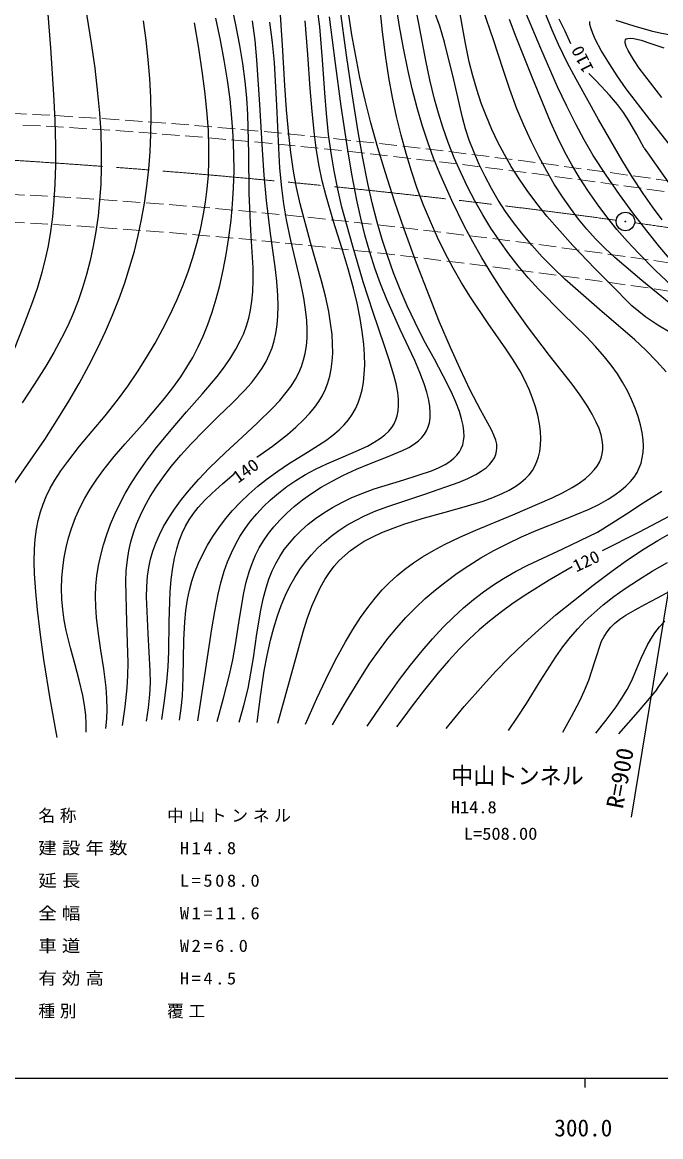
# Model space of a CAD drawing. Units: millimetres, scale not verified. Extents: x 40000 to 680000, y 20000 to 380000.
# Drawn here: x 307551 to 376164, y 198715 to 318450 of the extents above; entities that cross this region are included whole.
import ezdxf
from ezdxf.enums import TextEntityAlignment as Align

# ---------------------------------------------------------------- set-up
doc = ezdxf.new("R2010")
doc.units = ezdxf.units.MM
doc.header["$LTSCALE"] = 1000
doc.linetypes.add('CHAIN', pattern=[18.5, 12, -1.5, 3.5, -1.5])
doc.linetypes.add('USER1', pattern=[2.5, 1.875, -0.625])
for name, color, linetype, lineweight in [('M-BGD', 7, 'Continuous', 25), ('M-BMK', 2, 'CHAIN', 13), ('M-STR', 1, 'USER1', 13), ('M-STR-HTXT', 7, 'Continuous', 13), ('M-TTL-BAND', 7, 'Continuous', 25)]:
    doc.layers.add(name, color=color, linetype=linetype, lineweight=lineweight)
doc.styles.add('ＭＳ ゴシック', font='')
doc.styles.get('ＭＳ ゴシック').set_extended_font_data('MS Gothic')

# ---------------------------------------------------------------- blocks, each defined once
blk = doc.blocks.new('BUHIN60')
at = {"color": 7, "linetype": 'Continuous', "lineweight": 25}
for radius in [995, 30]:
    blk.add_circle((0, 0), radius, dxfattribs=at)

msp = doc.modelspace()

# ---------------------------------------------------------------- linework, layer by layer
at = {"layer": 'M-BGD'}
msp.add_line((383209, 295488), (372986, 233031), dxfattribs=at)
for points in [[(306704, 283380), (307721, 285896), (308683, 288436), (309218, 290005), (309696, 291597), (310056, 293003), (310356, 294422), (310620, 295972), (310825, 297534), (310991, 299286), (311097, 301049), (311154, 303111), (311152, 305180), (311075, 307938), (310938, 310701), (310604, 315704), (310237, 320692), (310006, 324225), (309834, 327759), (309764, 330392), (309755, 333037), (309768, 334507), (309788, 335976)], [(340876, 242951), (342378, 245529), (343927, 248068), (344912, 249576), (345938, 251038), (346851, 252236), (347811, 253398), (348787, 254486), (349807, 255532), (350858, 256524), (351955, 257477), (353092, 258385), (354286, 259261), (355533, 260101), (356842, 260909), (358218, 261685), (359663, 262431), (361191, 263150), (362795, 263838), (365667, 264975), (368465, 266147), (369518, 266658), (370514, 267206), (371251, 267674), (371925, 268173), (372452, 268631), (372928, 269124), (373300, 269593), (373617, 270090), (373858, 270577), (374049, 271099), (374186, 271651), (374269, 272239), (374297, 272901), (374265, 273594), (374163, 274386), (373997, 275191), (373749, 276084), (373435, 276982), (373039, 277925), (372587, 278845), (372068, 279782), (371507, 280671), (370835, 281615), (370117, 282521), (369169, 283603), (368175, 284648), (365603, 287162), (363035, 289758), (361924, 290993), (360857, 292269), (359835, 293584), (358859, 294939), (357924, 296340), (357042, 297769), (356198, 299252), (355409, 300761), (354666, 302312), (353974, 303897), (353331, 305521), (352744, 307166), (352269, 308672), (351852, 310197), (351366, 312252), (350934, 314341), (350186, 318307), (349372, 322293)], [(314169, 321139), (314957, 316193), (315334, 313516), (315650, 310834), (315845, 308703), (315980, 306567), (316041, 304695), (316042, 302808), (315984, 301057), (315866, 299305), (315694, 297637), (315462, 295977), (315185, 294408), (314847, 292843), (314467, 291364), (314030, 289905), (313559, 288535), (313028, 287179), (312432, 285831), (311778, 284500), (310958, 282984), (310083, 281493), (308838, 279517), (307532, 277560)], [(337971, 243042), (339200, 245779), (340498, 248521), (341359, 250210), (342281, 251883), (343073, 253207), (343917, 254500), (344684, 255572), (345489, 256594), (346243, 257459), (347030, 258271), (347823, 259001), (348657, 259685), (349592, 260371), (350571, 261014), (351728, 261696), (352938, 262338), (354571, 263121), (356284, 263875), (360257, 265518), (364510, 267344), (365612, 267889), (366657, 268471), (367397, 268945), (368075, 269448), (368577, 269889), (369011, 270348), (369328, 270766), (369584, 271201), (369764, 271629), (369888, 272077), (369948, 272542), (369949, 273022), (369884, 273567), (369754, 274136), (369532, 274808), (369238, 275496), (368801, 276346), (368286, 277212), (367502, 278382), (366638, 279563), (364209, 282658), (361971, 285604), (360509, 287629), (359156, 289602), (358005, 291382), (356930, 293155), (355962, 294863), (355051, 296595), (353732, 299319), (352409, 302193), (351739, 303865), (351123, 305561), (350522, 307404), (349977, 309267), (349444, 311313), (348969, 313373), (348504, 315680), (348097, 318002), (347607, 321249)], [(316544, 242562), (316642, 243613), (316679, 244667), (316650, 245829), (316559, 246990), (316306, 248985), (315991, 250992), (315725, 252743), (315519, 254499), (315441, 255640), (315423, 256793), (315470, 257888), (315576, 258981), (315746, 260098), (315976, 261206), (316268, 262320), (316621, 263426), (317033, 264520), (317500, 265587), (318027, 266718), (318607, 267819), (319293, 268985), (320039, 270130), (320979, 271453), (321981, 272757), (323564, 274679), (325211, 276584), (326881, 278479), (328500, 280407), (329270, 281418), (329981, 282450), (330512, 283320), (330985, 284209), (331348, 285014), (331658, 285846), (331901, 286666), (332089, 287514), (332239, 288496), (332331, 289497), (332377, 290765), (332363, 292053), (332124, 296079), (331947, 300084), (331907, 304341), (331807, 308559), (331694, 310317), (331519, 312084), (331264, 314009), (330947, 315942), (330514, 318176), (330021, 320404)], [(326429, 243403), (327185, 248309), (327938, 253297), (328242, 255155), (328603, 256993), (328904, 258242), (329262, 259473), (329613, 260477), (330022, 261463), (330454, 262346), (330943, 263209), (331489, 264049), (332088, 264859), (332750, 265653), (333463, 266413), (334242, 267155), (335079, 267868), (335982, 268558), (336946, 269216), (337977, 269846), (339068, 270442), (340271, 271023), (341530, 271564), (343127, 272229), (344643, 272925), (345377, 273322), (346044, 273751), (346523, 274124), (346944, 274526), (347254, 274901), (347510, 275304), (347710, 275729), (347856, 276182), (347956, 276705), (348000, 277267), (347986, 277951), (347909, 278664), (347738, 279588), (347498, 280549), (346996, 282171), (346430, 283794), (345245, 287279), (344189, 290566), (343033, 294491), (341894, 298574), (341449, 300516), (341061, 302481), (340735, 304435), (340467, 306408), (340230, 308636), (340052, 310879), (339819, 314414), (339527, 317951), (339295, 319864)], [(330848, 243265), (331356, 245058), (331812, 246888), (332128, 248513), (332389, 250164), (332754, 252739), (333175, 255286), (333436, 256496), (333751, 257674), (334058, 258605), (334421, 259515), (334796, 260297), (335223, 261050), (335713, 261789), (336255, 262496), (336866, 263194), (337530, 263858), (338273, 264515), (339068, 265136), (339946, 265744), (340876, 266313), (341902, 266869), (342978, 267382), (344143, 267870), (345368, 268316), (348545, 269283), (351519, 270250), (352300, 270580), (353005, 270942), (353507, 271260), (353944, 271607), (354262, 271929), (354529, 272284), (354731, 272645), (354882, 273039), (354983, 273481), (355027, 273959), (355012, 274521), (354933, 275121), (354768, 275860), (354528, 276641), (354143, 277652), (353674, 278710), (352801, 280455), (351836, 282248), (350750, 284242), (349762, 286181), (348922, 287972), (348161, 289732), (347457, 291515), (346824, 293277), (346226, 295128), (345693, 296971), (345161, 299045), (344690, 301121), (344142, 303868), (343644, 306677), (342996, 310750), (342394, 314913), (341716, 319915)], [(332768, 271708), (334439, 272925), (336042, 274167), (336948, 274939), (337791, 275734), (338416, 276400), (338986, 277094), (339428, 277721), (339811, 278369), (340125, 279023), (340382, 279697), (340596, 280435), (340753, 281193), (340862, 282035), (340914, 282907), (340907, 283896), (340840, 284916), (340693, 286128), (340480, 287373), (340125, 289014), (339703, 290682), (338532, 294805), (337420, 298938), (337036, 300700), (336715, 302453), (336417, 304443), (336182, 306411), (335944, 309039), (335767, 311646), (335526, 315998), (335227, 320311)], [(335002, 243134), (336346, 247925), (337729, 252957), (338180, 254355), (338680, 255712), (339121, 256750), (339612, 257751), (340074, 258569), (340585, 259349), (341078, 259998), (341619, 260609), (342201, 261173), (342825, 261693), (343542, 262208), (344310, 262686), (345224, 263177), (346186, 263625), (347403, 264115), (348680, 264564), (350776, 265208), (352987, 265823), (355044, 266386), (357066, 267002), (358126, 267383), (359128, 267808), (359883, 268186), (360581, 268604), (361127, 268995), (361627, 269427), (362022, 269843), (362371, 270300), (362643, 270753), (362868, 271248), (363046, 271774), (363171, 272341), (363251, 273005), (363272, 273694), (363232, 274494), (363129, 275315), (362947, 276237), (362707, 277148), (362401, 278082), (362040, 278992), (361574, 279988), (361054, 280959), (360316, 282182), (359523, 283380), (357616, 286090), (355712, 288903), (354758, 290449), (353855, 292026), (352989, 293661), (352180, 295317), (351407, 297038), (350686, 298789), (350005, 300604), (349378, 302447), (348790, 304364), (348258, 306306), (347767, 308330), (347332, 310377), (346941, 312514), (346608, 314670), (346259, 317441), (345969, 320229)], [(371504, 289563), (369086, 292003), (366717, 294478), (365308, 296032), (363942, 297628), (362857, 298982), (361814, 300379), (360939, 301648), (360107, 302961), (359367, 304240), (358675, 305561), (358026, 306929), (357430, 308324), (356883, 309761), (356393, 311219), (355958, 312702), (355582, 314198), (355169, 316163), (354815, 318139), (354679, 318956), (354545, 319774)], [(377084, 288296), (374146, 290706), (371246, 293161), (370181, 294153), (369152, 295193), (368226, 296221), (367344, 297291), (366452, 298471), (365601, 299698), (364730, 301063), (363908, 302463), (363053, 304046), (362245, 305668), (361449, 307396), (360712, 309140), (359946, 311240), (359233, 313367), (358200, 316567), (357095, 319792)], [(377507, 292603), (376066, 294294), (374662, 296033), (373179, 297972), (371739, 299953), (370294, 302039), (368905, 304148), (367937, 305814), (367034, 307487), (366057, 309438), (365089, 311509), (363278, 315644), (361154, 320657)], [(305588, 267333), (307800, 270464), (309965, 273633), (311279, 275659), (312551, 277730), (313654, 279637), (314704, 281574), (315626, 283395), (316493, 285241), (317251, 286992), (317957, 288772), (318567, 290469), (319123, 292194), (319597, 293860), (320013, 295541), (320376, 297266), (320684, 299015), (320940, 300825), (321138, 302654), (321280, 304542), (321364, 306447), (321389, 308415), (321353, 310385), (321256, 312415), (321098, 314450), (320874, 316539), (320592, 318617)], [(314416, 242167), (314422, 243085), (314368, 244005), (314239, 245065), (314048, 246128), (313668, 247759), (313224, 249397), (312716, 251238), (312266, 253097), (312053, 254223), (311900, 255362), (311811, 256479), (311782, 257611), (311813, 258733), (311904, 259849), (312052, 260936), (312261, 262019), (312521, 263055), (312838, 264070), (313284, 265233), (313781, 266361), (314284, 267332), (314841, 268276), (315553, 269351), (316319, 270399), (317430, 271791), (318599, 273158), (320742, 275572), (322847, 278035), (323740, 279176), (324588, 280358), (325250, 281380), (325866, 282441), (326450, 283573), (326980, 284731), (327491, 285997), (327950, 287295), (328390, 288730), (328773, 290184), (329141, 291832), (329450, 293493), (329754, 295340), (329999, 297199), (330161, 298926), (330264, 300668), (330309, 302493), (330295, 304319), (330219, 306244), (330082, 308166), (329875, 310201), (329609, 312227), (329262, 314392), (328855, 316545), (328348, 318894)], [(318315, 242891), (318597, 244905), (318820, 246929), (318904, 248260), (318929, 249613), (318770, 254008), (318673, 258356), (318731, 259529), (318849, 260696), (319005, 261673), (319219, 262635), (319495, 263581), (319832, 264521), (320248, 265498), (320727, 266468), (321306, 267497), (321948, 268516), (322723, 269622), (323555, 270706), (324575, 271925), (325656, 273124), (327124, 274640), (328640, 276118), (330083, 277509), (331454, 278912), (332172, 279728), (332836, 280573), (333325, 281284), (333756, 282019), (334102, 282726), (334392, 283456), (334629, 284228), (334810, 285021), (334949, 285929), (335031, 286861), (335062, 287972), (335032, 289107), (334919, 290624), (334743, 292174), (334232, 295751), (333786, 299292), (333540, 302026), (333357, 304729), (333092, 309604), (332771, 314410), (332567, 316509), (332302, 318614)], [(324449, 243464), (324630, 244737), (324753, 246035), (324849, 248058), (324886, 250099), (324924, 252075), (325021, 254043), (325136, 255247), (325311, 256436), (325514, 257426), (325775, 258403), (326102, 259382), (326486, 260344), (326939, 261314), (327449, 262263), (328030, 263216), (328671, 264151), (329385, 265084), (330159, 265994), (330998, 266888), (331895, 267754), (332855, 268597), (333869, 269406), (335006, 270227), (336172, 270995), (338214, 272249), (340164, 273516), (340918, 274081), (341615, 274679), (342137, 275199), (342606, 275752), (343002, 276319), (343354, 276931), (343636, 277553), (343870, 278216), (344068, 278973), (344210, 279760), (344309, 280674), (344350, 281613), (344332, 282720), (344253, 283853), (344087, 285241), (343861, 286620), (343532, 288265), (343149, 289871), (342544, 292064), (341889, 294213), (340994, 297062), (340167, 299897), (339781, 301430), (339453, 302980), (339168, 304666), (338939, 306382), (338689, 308850), (338497, 311352), (338251, 314984), (337943, 318622)], [(328500, 243338), (329187, 245819), (329823, 248336), (330172, 249961), (330465, 251612), (330885, 254395), (331360, 257140), (331624, 258294), (331943, 259418), (332255, 260315), (332620, 261183), (333021, 261977), (333479, 262749), (334006, 263515), (334590, 264257), (335251, 264997), (335971, 265712), (336786, 266432), (337660, 267124), (338644, 267821), (339686, 268485), (340859, 269158), (342081, 269789), (343455, 270428), (344883, 271024), (346694, 271713), (348405, 272427), (349084, 272774), (349701, 273156), (350125, 273482), (350490, 273835), (350771, 274186), (351003, 274569), (351180, 274988), (351303, 275432), (351379, 275952), (351397, 276499), (351351, 277155), (351240, 277850), (351032, 278713), (350749, 279618), (350291, 280838), (349750, 282102), (348175, 285434), (346714, 288663), (346039, 290362), (345443, 292023), (344885, 293761), (344400, 295466), (343918, 297401), (343498, 299335), (342973, 302126), (342499, 304976), (341835, 309440), (341217, 314008), (340566, 319026)], [(332780, 243204), (333139, 246002), (333555, 248768), (333860, 250428), (334223, 252068), (334574, 253394), (334979, 254690), (335386, 255801), (335850, 256893), (336322, 257854), (336850, 258795), (337396, 259646), (337995, 260467), (338617, 261219), (339292, 261941), (340000, 262610), (340764, 263248), (341567, 263841), (342438, 264408), (343360, 264934), (344344, 265426), (345557, 265950), (346833, 266435), (350806, 267744), (354505, 269024), (355432, 269423), (356277, 269851), (356871, 270211), (357389, 270594), (357757, 270933), (358067, 271298), (358283, 271639), (358440, 272000), (358532, 272358), (358565, 272736), (358537, 273133), (358445, 273552), (358247, 274086), (357968, 274655), (356800, 276797), (355703, 278935), (354601, 281223), (353565, 283511), (352407, 286233), (351305, 288978), (349933, 292571), (348608, 296210), (347567, 299227), (346581, 302271), (345775, 304944), (345027, 307634), (344407, 310077), (343846, 312532), (343385, 314810), (342984, 317097), (342628, 319500)], [(376747, 280897), (375712, 282038), (374563, 283209), (373369, 284342), (369582, 287586), (365862, 290852), (364627, 292034), (363427, 293266), (362305, 294500), (361221, 295782), (360335, 296932), (359496, 298118), (358707, 299339), (357969, 300592), (357288, 301865), (356662, 303163), (356099, 304467), (355589, 305799), (355187, 307006), (354844, 308225), (353919, 312277), (352933, 316330), (352409, 318015), (351831, 319671)], [(377448, 290052), (375585, 291817), (373762, 293627), (372591, 294889), (371456, 296201), (370367, 297551), (369318, 298947), (368330, 300362), (367393, 301810), (366598, 303132), (365853, 304488), (365059, 306101), (364319, 307741), (362424, 312358), (360642, 316848), (359928, 318767)], [(376331, 297220), (375279, 298618), (374273, 300055), (373103, 301846), (371972, 303687), (369490, 307995), (367066, 312325), (366119, 314144), (365191, 316058), (364514, 317592), (363835, 319288)], [(366509, 316123), (365909, 317478), (365264, 318789)], [(377514, 304810), (374987, 307996), (372434, 311315), (371477, 312695), (370471, 314259), (369781, 315414), (369161, 316567), (368856, 317236), (368642, 317843), (368562, 318211), (368550, 318527)], [(371345, 318670), (373278, 318054), (375155, 317518), (376256, 317274), (377299, 317102), (378237, 317006), (379143, 316973), (380019, 317001), (380883, 317087), (382328, 317360), (383826, 317706), (386277, 318484)], [(311305, 241589), (310563, 245761), (309874, 249981), (309497, 252637), (309175, 255341), (308992, 257255), (308868, 259179), (308837, 260511), (308867, 261840), (308947, 262930), (309086, 264001), (309264, 264925), (309500, 265838), (309780, 266671), (310118, 267492), (310554, 268378), (311051, 269251), (311709, 270270), (312432, 271276), (313715, 272903), (315072, 274525), (316444, 276170), (317777, 277862), (318885, 279370), (319940, 280909), (320914, 282433), (321833, 283984), (322672, 285513), (323454, 287065), (324156, 288589), (324804, 290140), (325371, 291651), (325882, 293184), (326316, 294672), (326693, 296180), (326999, 297648), (327246, 299123), (327426, 300566), (327547, 302013), (327610, 303544), (327614, 305079), (327552, 306826), (327430, 308588), (327209, 310762), (326927, 312940), (326515, 315672), (326069, 318406)], [(320917, 243375), (321121, 244795), (321266, 246227), (321316, 247487), (321306, 248768), (321068, 252767), (320893, 256716), (320924, 257835), (321016, 258946), (321147, 259856), (321338, 260759), (321586, 261625), (321895, 262483), (322284, 263376), (322735, 264261), (323286, 265203), (323903, 266134), (324660, 267160), (325483, 268173), (326534, 269360), (327653, 270531), (329382, 272220), (331171, 273884), (332848, 275428), (334458, 276992), (335224, 277816), (335927, 278660), (336440, 279362), (336899, 280091), (337257, 280775), (337557, 281478), (337786, 282166), (337959, 282881), (338086, 283678), (338155, 284495), (338169, 285436), (338122, 286407), (337995, 287607), (337805, 288828), (337414, 290764), (336954, 292736), (336418, 294988), (335946, 297234), (335666, 298950), (335449, 300648), (335248, 302790), (335109, 304912), (334906, 309517), (334643, 314113), (334435, 316282), (334165, 318456)], [(376278, 310376), (373863, 313533), (373240, 314459), (372674, 315408), (372465, 315849), (372345, 316226), (372331, 316417), (372374, 316562), (372468, 316659), (372614, 316720), (372898, 316743), (373262, 316702), (374048, 316514), (374977, 316222), (376494, 315718)], [(374402, 304910), (373593, 306410), (372734, 307874), (372153, 308753), (371517, 309605), (370671, 310612), (369770, 311591), (369108, 312276), (368438, 312956)], [(377572, 300456), (374764, 304408), (374584, 304658), (374404, 304909)], [(377183, 285127), (375852, 285924), (374554, 286771), (373797, 287361), (373078, 287996), (372281, 288769), (371502, 289563)], [(322536, 243525), (322845, 245545), (323098, 247604), (323220, 249204), (323284, 250846), (323335, 254066), (323446, 257261), (323555, 258577), (323723, 259864), (323911, 260886), (324157, 261890), (324424, 262744), (324747, 263571), (325093, 264301), (325493, 265004), (325949, 265677), (326466, 266331), (327161, 267097), (327911, 267835), (329092, 268888), (330327, 269923)], [(344605, 242834), (346323, 245341), (348102, 247831), (349286, 249387), (350527, 250919), (351640, 252203), (352797, 253445), (353868, 254512), (354984, 255538), (356039, 256430), (357128, 257272), (358179, 258010), (359261, 258697), (360549, 259431), (361868, 260113), (365637, 261870), (369365, 263675), (370922, 264621), (372472, 265633), (374296, 266833), (376279, 268064)], [(369899, 261689), (373867, 263701), (377770, 265747)], [(353090, 242570), (355056, 244924), (357068, 247240), (358446, 248731), (359870, 250184), (361446, 251701), (363070, 253182), (364906, 254769), (366776, 256307), (368893, 257966), (371041, 259574), (372705, 260755), (374402, 261886), (375862, 262790), (377360, 263648)], [(366642, 259953), (364190, 258499), (361768, 256993), (360321, 256027), (358904, 255009), (357766, 254122), (356659, 253183), (355571, 252175), (354523, 251121), (353351, 249848), (352213, 248524), (350762, 246723), (349352, 244876), (348556, 243804), (347770, 242735)], [(359789, 242360), (360780, 243788), (361725, 245256), (363277, 247782), (364880, 250273), (365647, 251352), (366466, 252398), (367241, 253287), (368062, 254136), (368997, 255014), (369985, 255858), (371132, 256753), (372328, 257609), (373772, 258562), (375260, 259471), (376885, 260401)], [(365653, 242176), (366593, 243850), (367481, 245554), (367985, 246643), (368436, 247764), (369102, 249891), (369813, 251955), (370077, 252468), (370394, 252953), (370774, 253413), (371209, 253843), (371779, 254311), (372400, 254742), (373410, 255341), (374474, 255901), (375836, 256596), (377160, 257340)], [(369203, 242066), (370318, 243464), (371388, 244902), (371998, 245816), (372557, 246762), (373049, 247737), (373494, 248753), (374075, 250148), (374703, 251500), (375087, 252184), (375525, 252841), (376043, 253500), (376608, 254122)], [(375753, 246765), (377239, 249001)], [(375753, 246765), (373689, 244374), (371618, 241991)]]:
    msp.add_lwpolyline(points, dxfattribs=at)
at = {"layer": 'M-BMK'}
for start, end in [(82.24661, 86.79846), (81.4848, 82.11929)]:
    msp.add_arc((249967, -594543), 899949, start, end, dxfattribs=at)
at = {"layer": 'M-STR'}
for points in [[(306135, 308686), (311127, 308423), (316106, 308117), (321093, 307761), (326067, 307367), (331048, 306935), (336016, 306468), (340990, 305959), (345951, 305420), (350918, 304851), (355872, 304253), (360830, 303624), (365775, 302972), (370727, 302296), (375666, 301600), (380613, 300881)], [(376524, 300265), (371585, 300965), (366633, 301645), (361688, 302302), (356729, 302937), (351777, 303540), (346811, 304116), (341852, 304661), (336879, 305177), (331913, 305652), (326934, 306092), (321962, 306493), (316976, 306857), (311996, 307172), (307004, 307443)], [(303408, 300105), (308391, 299863), (313380, 299576), (318358, 299242), (323342, 298863), (328314, 298447), (333292, 297992), (338257, 297500), (343229, 296970), (348188, 296412), (353153, 295823), (358104, 295204), (363062, 294558), (368007, 293890), (372958, 293199), (377896, 292487)], [(379773, 289179), (374827, 289902), (369888, 290601), (364936, 291281), (359991, 291936), (355032, 292570), (350079, 293170), (345113, 293743), (340153, 294285), (335180, 294796), (330212, 295265), (325231, 295699), (320257, 296094), (315270, 296450), (310291, 296755), (305300, 297016)]]:
    msp.add_lwpolyline(points, dxfattribs=at)
at = {"layer": 'M-TTL-BAND'}
for p, q in [((40000, 205000), (579000, 205000)), ((368000, 205000), (368000, 204000))]:
    msp.add_line(p, q, dxfattribs=at)

# ---------------------------------------------------------------- block references
at = {"layer": 'M-BGD', "rotation": 57.43674}
msp.add_blockref('BUHIN60', (372370, 297049), dxfattribs=at)

# ---------------------------------------------------------------- texts
at = {"layer": 'M-BGD', "style": 'ＭＳ ゴシック'}
for s, height, rotation, width, p in [('110', 1320, 116.8, 1.1, (369338, 313618)), ('140', 1320, 36, 1.1, (330971, 268546)), ('120', 1320, 25.2, 1.1, (367254, 258978)), ('R=900', 1833, 79.5, 1.05, (372635, 233765))]:
    msp.add_text(s, height=height, rotation=rotation, dxfattribs=dict(at, width=width)).set_placement(p, align=Align.BOTTOM_LEFT)
for s, height, width, p in [('中山トンネル ', 1833, 0.95, (353645, 236035)), ('H14.8', 1320, 1.1, (353599, 233066)), ('L=508.00', 1320, 1.1, (355006, 230220))]:
    msp.add_text(s, height=height, dxfattribs=dict(at, width=width)).set_placement(p, align=Align.BOTTOM_LEFT)
at = {"layer": 'M-STR-HTXT', "char_height": 1320, "attachment_point": 7, "style": 'ＭＳ ゴシック'}
for s, insert in [('\\T1.28;名称\u3000\u3000\u3000\u3000中山トンネル', (309276, 232422)), ('\\T1.28;\\W1.1;建設年数\u3000\u3000H14.8', (309276, 228922)), ('\\T1.28;\\W1.1;延長\u3000\u3000\u3000\u3000L=508.0', (309276, 225422)), ('\\T1.28;\\W1.1;全幅\u3000\u3000\u3000\u3000W1=11.6', (309276, 221922)), ('\\T1.28;\\W1.1;車道\u3000\u3000\u3000\u3000W2=6.0', (309276, 218422)), ('\\T1.28;\\W1.1;有効高\u3000\u3000\u3000H=4.5', (309276, 214922)), ('\\T1.28;種別\u3000\u3000\u3000\u3000覆工', (309276, 211422))]:
    msp.add_mtext(s, dxfattribs=dict(at, insert=insert))
at = {"layer": 'M-TTL-BAND', "style": 'ＭＳ ゴシック'}
msp.add_text('300.0', height=1833, dxfattribs=at).set_placement((367844, 198195), align=Align.BOTTOM_CENTER)

doc.saveas('drawing.dxf')
